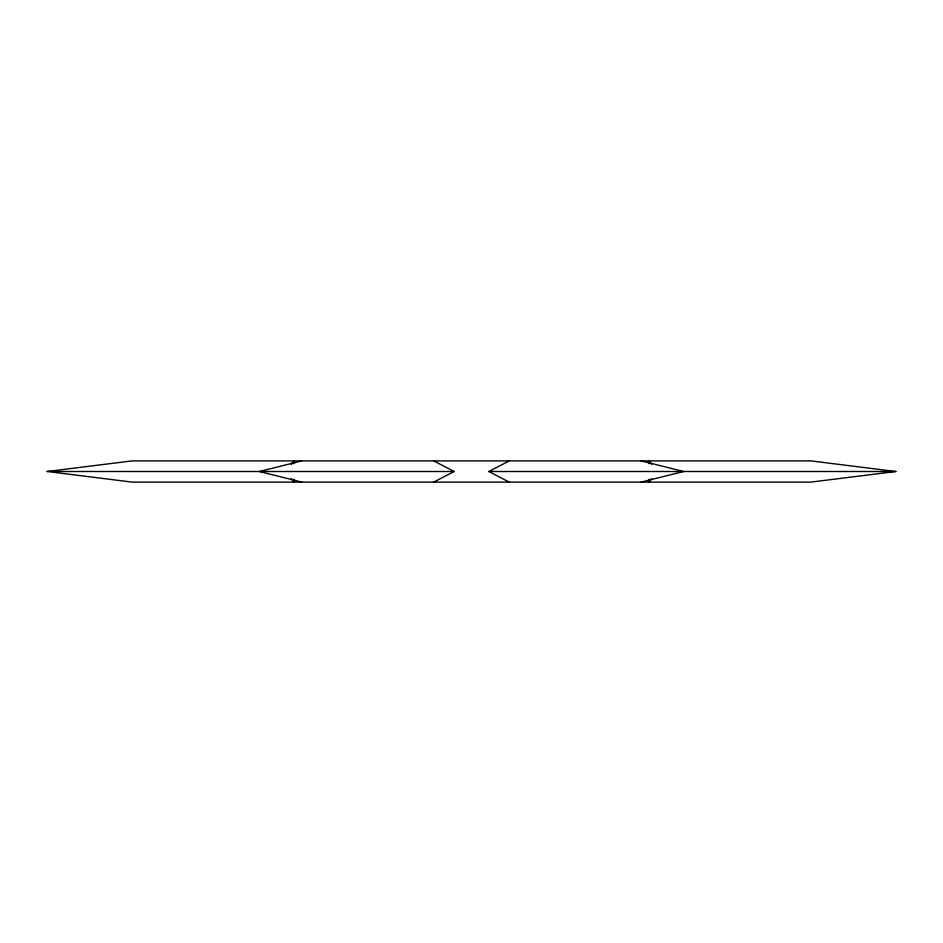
<?xml version="1.0" encoding="UTF-8"?>
<svg xmlns="http://www.w3.org/2000/svg" width="943" height="943" viewBox="0 0 943 943"><rect width="100%" height="100%" fill="white"/><g stroke="black" fill="none" stroke-linecap="round" stroke-linejoin="round"><path stroke-width="1.41" d="M291.316 464.428L293.898 460.891L293.898 463.72M651.684 478.572L649.102 482.109L649.102 479.28M433.709 482.109L454.149 471.5L433.709 460.891M509.291 482.109L488.851 471.5L509.291 460.891M301.795 460.891L259.325 471.5L301.795 482.109M641.205 482.109L683.675 471.5L641.205 460.891M47.15 471.5L132.091 460.891L810.909 460.891L895.85 471.5L810.909 482.109L132.091 482.109L47.15 471.5L454.149 471.5M488.851 471.5L895.85 471.5M651.684 464.428L649.102 460.891L649.102 463.72M291.316 478.572L293.898 482.109L293.898 479.28"/></g></svg>
